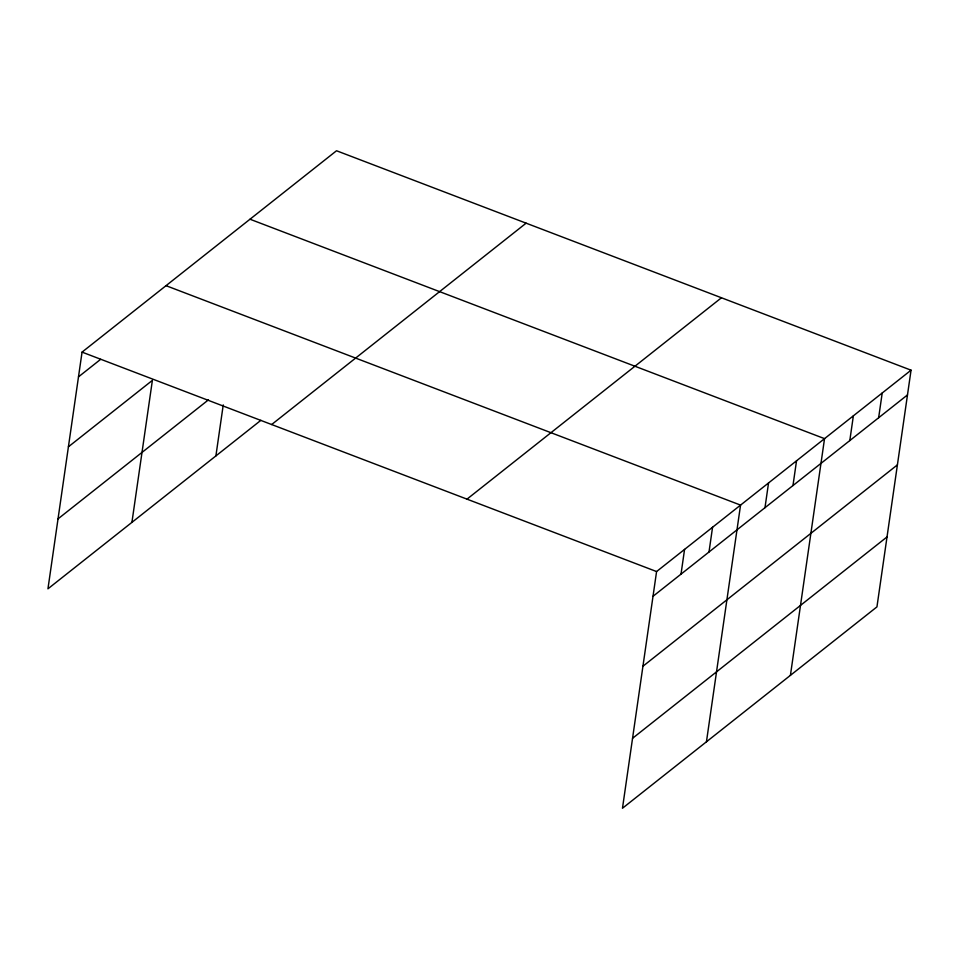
<?xml version="1.0" encoding="UTF-8"?>
<svg xmlns="http://www.w3.org/2000/svg" width="959" height="959" viewBox="0 0 959 959"><rect width="100%" height="100%" fill="white"/><g stroke="black" fill="none" stroke-linecap="round" stroke-linejoin="round"><path stroke-width="1.44" d="M911.05 370.186L656.579 571.552L622.475 808.245L876.946 606.879L911.05 370.186L336.525 150.755L82.054 352.121L47.95 588.814L260.896 420.306M131.922 522.367L152.385 380.363L68.413 446.81M215.895 455.909L223.243 404.914M681.01 574.141L684.57 549.399M709.001 551.988L712.561 527.246M706.447 741.786L740.552 505.105L166.027 285.674M764.982 507.695L768.543 482.952M792.973 485.542L796.533 460.799M790.42 675.34L824.536 438.647L250.011 219.227M849.806 440.577L853.366 415.834M878.648 417.752L882.208 393.01M78.494 376.863L100.647 359.325M58.031 518.867L208.487 399.819M271.649 424.537L526.119 223.171M466.985 499.148L721.456 297.769M653.019 596.294L907.49 394.928M642.938 666.241L897.408 464.875M632.556 738.298L887.027 536.932M82.054 352.121L656.579 571.552"/></g></svg>
